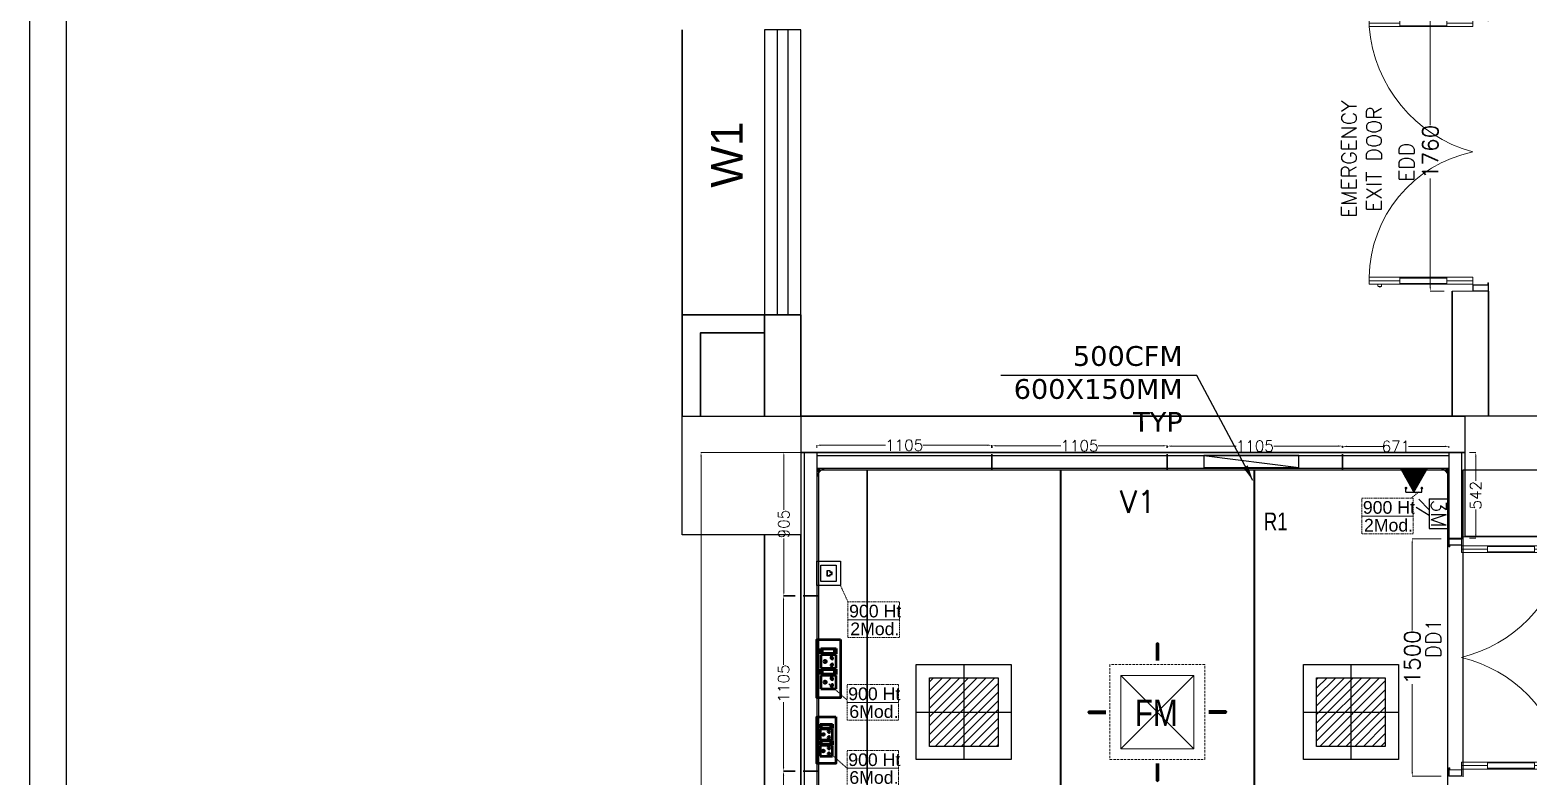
# Model space of a CAD drawing. Extents: x 3550807 to 4078732, y -628171 to -515859.
# Drawn here: x 3705080 to 3714547, y -603236 to -598521 of the extents above; entities that cross this region are included whole.
import ezdxf

# ---------------------------------------------------------------- set-up
doc = ezdxf.new("R2010")
doc.units = 0
doc.header["$LTSCALE"] = 6
doc.header["$MEASUREMENT"] = 0
for name, pattern in [('1', [0]), ('DASHED', [0.75, 0.5, -0.25]), ('DASHED2', [0.375, 0.25, -0.125])]:
    doc.linetypes.add(name, pattern=pattern)
doc.layers.get('0').update_dxf_attribs({"linetype": 'CONTINUOUS'})
doc.layers.get('Defpoints').update_dxf_attribs({"linetype": 'CONTINUOUS'})
for name, color, linetype, lineweight in [('1200 Door', 144, 'CONTINUOUS', 5), ('Ahlada 50mm Ceiling Panels', 191, 'CONTINUOUS', 0), ('Ahlada Coving', 3, 'CONTINUOUS', 0), ('C-Section', 3, 'CONTINUOUS', 9), ('Double Leaf Door', 4, 'CONTINUOUS', 18), ('ELE. 2N0S OF 6-16 UPS SOCKETS', 191, 'CONTINUOUS', 15), ('MEP_HVAC_RA_RAISERS', 3, 'CONTINUOUS', 0), ('Partition-80WP', 7, 'CONTINUOUS', 5), ('Supply Diffusers', 3, 'CONTINUOUS', 0), ('WALL', 10, 'CONTINUOUS', 35)]:
    doc.layers.add(name, color=color, linetype=linetype, lineweight=lineweight)
for name, color, linetype in [('80 mm Wall', 5, 'CONTINUOUS'), ('COL', 5, 'CONTINUOUS'), ('DIM', 7, 'CONTINUOUS'), ('ELE-3M UPS P.SB', 3, 'CONTINUOUS'), ('ELE-TEL POINT', 4, 'CONTINUOUS'), ('ELE.LAN POINT', 3, 'CONTINUOUS'), ('JOINERY', 7, 'CONTINUOUS'), ('MEP_HVAC_SUPPLY_DIFFUSER', 5, 'CONTINUOUS'), ('MEP_HVAC_TEXT', 7, 'CONTINUOUS'), ('TEXT', 5, 'CONTINUOUS'), ('walls', 1, 'CONTINUOUS'), ('Window', 161, 'CONTINUOUS')]:
    doc.layers.add(name, color=color, linetype=linetype)
doc.layers.add('CFT_LOOPING', color=7, linetype='1', lineweight=0, true_color=0xd6d600)
doc.layers.add('ELE-42W EMERGENCY DOWN LIGHT', color=7, linetype='CONTINUOUS', true_color=0x608ec6)
doc.styles.add('ARIAL', font='arial.ttf')
doc.styles.add('ARIEL', font='sanss___.ttf', dxfattribs={"width": 0.75})
doc.styles.add('ROMAN', font='arial.ttf', dxfattribs={"width": 0.8})
doc.styles.add('ROMANS', font='romans.shx')
doc.styles.get("Standard").update_dxf_attribs({"font": 'SIMPLEX'})
doc.styles.add('VERDANA', font='verdana.ttf')
doc.dimstyles.new('AEPL1', dxfattribs={"dimtxt": 100, "dimasz": 25, "dimexe": 1.25, "dimexo": 50, "dimtad": 0, "dimdec": 0, "dimtxsty": 'ROMANS', "dimcen": 2.5, "dimclrd": 250, "dimclre": 250, "dimadec": 0, "dimazin": 0, "dimtfac": 1, "dimtdec": 0, "dimtmove": 0, "dimatfit": 3, "dimfxl": 0, "dimlwd": 0, "dimlwe": 0, "dimarcsym": 0})
doc.dimstyles.new('TEXT', dxfattribs={"dimscale": 0, "dimtxt": 500, "dimasz": 100, "dimexe": 75, "dimexo": 100, "dimgap": 50, "dimtad": 0, "dimdec": 0, "dimzin": 0, "dimdsep": 46, "dimtxsty": 'ARIAL', "dimblk": 'OBLIQUE', "dimcen": 0.09, "dimdle": 100, "dimclrd": 256, "dimclre": 256, "dimclrt": 6, "dimadec": 0, "dimazin": 0, "dimtfac": 1, "dimtdec": 0, "dimtofl": 0, "dimtmove": 2, "dimatfit": 3, "dimfxl": 0, "dimfrac": 2, "dimtolj": 1, "dimtzin": 0, "dimarcsym": 0})

# ---------------------------------------------------------------- blocks, each defined once
blk = doc.blocks.new('1500x80')
at = {"layer": 'Double Leaf Door'}
for points in [[(99336.2, -25417.9), (99341.1, -25417.9), (99341.1, -25121.4), (99336.2, -25121.4)], [(99379.8, -25121.4), (99374.8, -25121.4), (99374.8, -25417.9), (99379.8, -25417.9)], [(100704.2, -25121.4), (100709.2, -25121.4), (100709.2, -25417.9), (100704.2, -25417.9)], [(100747.8, -25417.9), (100742.9, -25417.9), (100742.9, -25121.4), (100747.8, -25121.4)]]:
    blk.add_hatch(color=6, dxfattribs=at).paths.add_polyline_path(points)
at = {"layer": 'Double Leaf Door', "color": 8}
for p, q in [((99321.8, -24985.1), (99321.8, -25003.1)), ((99336.2, -24983.1), (99323.7, -24983.1)), ((99336.2, -25581.8), (99336.2, -24927.6)), ((99336.2, -24927.6), (99379.8, -24927.6)), ((99336.2, -24983.1), (99336.2, -25005)), ((99358, -25121.4), (99358, -24927.6)), ((99379.8, -24927.6), (99379.8, -25581.8)), ((100747.8, -24927.6), (100704.2, -24927.6)), ((100704.2, -24927.6), (100704.2, -25581.8)), ((100726, -25121.4), (100726, -24927.6)), ((100747.8, -25581.8), (100747.8, -24927.6)), ((100747.8, -24983.1), (100760.3, -24983.1)), ((100747.8, -24983.1), (100747.8, -25005)), ((100762.2, -24985.1), (100762.2, -25003.1)), ((99323.7, -25005), (99336.2, -25005)), ((100760.3, -25005), (100747.8, -25005)), ((99358, -25581.8), (99358, -25417.9)), ((100726, -25581.8), (100726, -25417.9)), ((99292, -25581.8), (99292, -25661.8)), ((99332.2, -25581.8), (99292, -25581.8)), ((99294, -25583.8), (99294, -25659.8)), ((99330.2, -25583.8), (99294, -25583.8)), ((99330.2, -25658.9), (99330.2, -25583.8)), ((99332.2, -25656.9), (99332.2, -25581.8)), ((99379.8, -25581.8), (99336.2, -25581.8)), ((100704.2, -25581.8), (100747.8, -25581.8)), ((100751.8, -25656.9), (100751.8, -25581.8)), ((100751.8, -25581.8), (100792, -25581.8)), ((100753.8, -25658.9), (100753.8, -25583.8)), ((100753.8, -25583.8), (100790, -25583.8)), ((100790, -25583.8), (100790, -25659.8)), ((100792, -25581.8), (100792, -25661.8)), ((99292, -25661.8), (99332.2, -25661.8)), ((99294, -25659.8), (99332.2, -25659.8)), ((99342.1, -25658.9), (99330.2, -25658.9)), ((99344.1, -25656.9), (99332.2, -25656.9)), ((99332.2, -25659.8), (99342.1, -25659.8)), ((99332.2, -25661.8), (99344.1, -25661.8)), ((99342.1, -25659.8), (99342.1, -25658.9)), ((99344.1, -25661.8), (99344.1, -25656.9)), ((100739.9, -25661.8), (100739.9, -25656.9)), ((100739.9, -25656.9), (100751.8, -25656.9)), ((100751.8, -25661.8), (100739.9, -25661.8)), ((100741.9, -25659.8), (100741.9, -25658.9)), ((100741.9, -25658.9), (100753.8, -25658.9)), ((100751.8, -25659.8), (100741.9, -25659.8)), ((100790, -25659.8), (100751.8, -25659.8)), ((100792, -25661.8), (100751.8, -25661.8))]:
    blk.add_line(p, q, dxfattribs=at)
at = {"layer": 'Double Leaf Door', "color": 6}
for p, q in [((99379.8, -25121.4), (99336.2, -25121.4)), ((99336.2, -25121.4), (99336.2, -25417.9)), ((99341.1, -25417.9), (99341.1, -25121.4)), ((99374.8, -25417.9), (99374.8, -25121.4)), ((99379.8, -25417.9), (99379.8, -25121.4)), ((100704.2, -25417.9), (100704.2, -25121.4)), ((100704.2, -25121.4), (100747.8, -25121.4)), ((100709.2, -25417.9), (100709.2, -25121.4)), ((100742.9, -25417.9), (100742.9, -25121.4)), ((100747.8, -25121.4), (100747.8, -25417.9)), ((99336.2, -25417.9), (99379.8, -25417.9)), ((100747.8, -25417.9), (100704.2, -25417.9))]:
    blk.add_line(p, q, dxfattribs=at)
at = {"layer": 'Double Leaf Door', "color": 6, "ltscale": 100}
for p, q in [((99374.8, -25121.4), (99374.8, -25417.9)), ((100709.2, -25121.4), (100709.2, -25417.9))]:
    blk.add_line(p, q, dxfattribs=at)
at = {"layer": 'Double Leaf Door', "color": 6}
for points in [[(99336.2, -25121.4), (99336.2, -25417.9), (99341.1, -25417.9), (99341.1, -25121.4), (99336.2, -25121.4)], [(99379.8, -25121.4), (99379.8, -25417.9), (99374.8, -25417.9), (99374.8, -25121.4), (99379.8, -25121.4)], [(100704.2, -25121.4), (100704.2, -25417.9), (100709.2, -25417.9), (100709.2, -25121.4), (100704.2, -25121.4)], [(100747.8, -25121.4), (100747.8, -25417.9), (100742.9, -25417.9), (100742.9, -25121.4), (100747.8, -25121.4)]]:
    blk.add_lwpolyline(points, dxfattribs=at)
at = {"layer": 'Double Leaf Door', "ltscale": 5000}
for points in [[(99336.2, -25121.4), (99336.2, -25417.9), (99341.1, -25417.9), (99341.1, -25121.4), (99336.2, -25121.4)], [(100747.8, -25121.4), (100747.8, -25417.9), (100742.9, -25417.9), (100742.9, -25121.4), (100747.8, -25121.4)]]:
    blk.add_lwpolyline(points, dxfattribs=at)
at = {"layer": 'Double Leaf Door', "color": 8}
for centre, radius, start, end in [((99321.8, -24994.1), 3.72, 90, 270), ((99323.7, -24985.1), 1.98, 90, 180), ((99175.8, -25796.3), 892.3, 13.90597, 76.78637), ((100908.2, -25796.3), 892.3, 103.21363, 166.09403), ((100760.3, -24985.1), 1.98, 0, 90), ((100762.2, -24994.1), 3.72, 270, 90), ((99323.7, -25003.1), 1.98, 180, 270), ((100760.3, -25003.1), 1.98, 270, 0)]:
    blk.add_arc(centre, radius, start, end, dxfattribs=at)
blk = doc.blocks.new('1800x100')
at = {"layer": 'Double Leaf Door'}
for points in [[(101627.9, -31394.5), (101632.8, -31394.5), (101632.8, -31098), (101627.9, -31098)], [(101671.5, -31098), (101666.6, -31098), (101666.6, -31394.5), (101671.5, -31394.5)], [(103255.9, -31098), (103260.9, -31098), (103260.9, -31394.5), (103255.9, -31394.5)], [(103299.6, -31394.5), (103294.6, -31394.5), (103294.6, -31098), (103299.6, -31098)]]:
    blk.add_hatch(color=6, dxfattribs=at).paths.add_polyline_path(points)
at = {"layer": 'Double Leaf Door', "color": 8}
for p, q in [((101627.9, -31558.5), (101627.9, -30904.2)), ((101627.9, -30904.2), (101671.5, -30904.2)), ((101649.7, -31098), (101649.7, -30904.2)), ((101671.5, -30904.2), (101671.5, -31558.5)), ((103299.6, -30904.2), (103255.9, -30904.2)), ((103255.9, -30904.2), (103255.9, -31558.5)), ((103277.8, -31098), (103277.8, -30904.2)), ((103299.6, -31558.5), (103299.6, -30904.2)), ((101613.5, -30961.8), (101613.5, -30979.7)), ((101627.9, -30959.8), (101615.5, -30959.8)), ((101615.5, -30981.7), (101627.9, -30981.7)), ((101627.9, -30959.8), (101627.9, -30981.7)), ((103299.6, -30959.8), (103312, -30959.8)), ((103299.6, -30959.8), (103299.6, -30981.7)), ((103312, -30981.7), (103299.6, -30981.7)), ((103314, -30961.8), (103314, -30979.7)), ((101649.7, -31558.5), (101649.7, -31394.5)), ((103277.8, -31558.5), (103277.8, -31394.5)), ((101583.7, -31558.5), (101583.7, -31658.5)), ((101623.9, -31558.5), (101583.7, -31558.5)), ((101585.7, -31560.5), (101585.7, -31656.5)), ((101621.9, -31560.5), (101585.7, -31560.5)), ((101621.9, -31655.5), (101621.9, -31560.5)), ((101623.9, -31653.5), (101623.9, -31558.5)), ((101671.5, -31558.5), (101627.9, -31558.5)), ((103255.9, -31558.5), (103299.6, -31558.5)), ((103303.6, -31653.5), (103303.6, -31558.5)), ((103303.6, -31558.5), (103343.7, -31558.5)), ((103305.5, -31655.5), (103305.5, -31560.5)), ((103305.5, -31560.5), (103341.8, -31560.5)), ((103341.8, -31560.5), (103341.8, -31656.5)), ((103343.7, -31558.5), (103343.7, -31658.5)), ((101583.7, -31658.5), (101623.9, -31658.5)), ((101585.7, -31656.5), (101623.9, -31656.5)), ((101633.8, -31655.5), (101621.9, -31655.5)), ((101635.8, -31653.5), (101623.9, -31653.5)), ((101623.9, -31656.5), (101633.8, -31656.5)), ((101623.9, -31658.5), (101635.8, -31658.5)), ((101633.8, -31656.5), (101633.8, -31655.5)), ((101635.8, -31658.5), (101635.8, -31653.5)), ((103291.6, -31658.5), (103291.6, -31653.5)), ((103291.6, -31653.5), (103303.6, -31653.5)), ((103303.6, -31658.5), (103291.6, -31658.5)), ((103293.6, -31656.5), (103293.6, -31655.5)), ((103293.6, -31655.5), (103305.5, -31655.5)), ((103303.6, -31656.5), (103293.6, -31656.5)), ((103341.8, -31656.5), (103303.6, -31656.5)), ((103343.7, -31658.5), (103303.6, -31658.5))]:
    blk.add_line(p, q, dxfattribs=at)
at = {"layer": 'Double Leaf Door', "color": 6}
for p, q in [((101671.5, -31098), (101627.9, -31098)), ((101627.9, -31098), (101627.9, -31394.5)), ((101632.8, -31394.5), (101632.8, -31098)), ((101666.6, -31394.5), (101666.6, -31098)), ((101671.5, -31394.5), (101671.5, -31098)), ((103255.9, -31394.5), (103255.9, -31098)), ((103255.9, -31098), (103299.6, -31098)), ((103260.9, -31394.5), (103260.9, -31098)), ((103294.6, -31394.5), (103294.6, -31098)), ((103299.6, -31098), (103299.6, -31394.5)), ((101627.9, -31394.5), (101671.5, -31394.5)), ((103299.6, -31394.5), (103255.9, -31394.5))]:
    blk.add_line(p, q, dxfattribs=at)
at = {"layer": 'Double Leaf Door', "color": 6, "ltscale": 100}
for p, q in [((101666.6, -31098), (101666.6, -31394.5)), ((103260.9, -31098), (103260.9, -31394.5))]:
    blk.add_line(p, q, dxfattribs=at)
at = {"layer": 'Double Leaf Door', "color": 6}
for points in [[(101627.9, -31098), (101627.9, -31394.5), (101632.8, -31394.5), (101632.8, -31098), (101627.9, -31098)], [(101671.5, -31098), (101671.5, -31394.5), (101666.6, -31394.5), (101666.6, -31098), (101671.5, -31098)], [(103255.9, -31098), (103255.9, -31394.5), (103260.9, -31394.5), (103260.9, -31098), (103255.9, -31098)], [(103299.6, -31098), (103299.6, -31394.5), (103294.6, -31394.5), (103294.6, -31098), (103299.6, -31098)]]:
    blk.add_lwpolyline(points, dxfattribs=at)
at = {"layer": 'Double Leaf Door', "ltscale": 5000}
for points in [[(101627.9, -31098), (101627.9, -31394.5), (101632.8, -31394.5), (101632.8, -31098), (101627.9, -31098)], [(103299.6, -31098), (103299.6, -31394.5), (103294.6, -31394.5), (103294.6, -31098), (103299.6, -31098)]]:
    blk.add_lwpolyline(points, dxfattribs=at)
at = {"layer": 'Double Leaf Door', "color": 8}
for centre, radius, start, end in [((101601.6, -31795.7), 894.2, 15.3848, 85.51147), ((103268.8, -31726.5), 822.4, 90.89566, 168.20807), ((101613.5, -30970.7), 3.72, 90, 270), ((101615.5, -30961.8), 1.98, 90, 180), ((101615.5, -30979.7), 1.98, 180, 270), ((103312, -30961.8), 1.98, 0, 90), ((103312, -30979.7), 1.98, 270, 0), ((103314, -30970.7), 3.72, 270, 90)]:
    blk.add_arc(centre, radius, start, end, dxfattribs=at)
blk = doc.blocks.new('A010004 Mezz.F. Layout Plan$0$b & c')
at = {"layer": 'Ahlada Coving', "color": 3}
for p, q in [((-4.1, 40.9), (-5.7, 42.5)), ((-2.7, 7.8), (-3.7, 7.8)), ((-3.7, 7.8), (-2.7, 6)), ((4.9, 15.3), (-2.7, 7.8)), ((-2.7, 6), (5.7, 14.4)), ((8.7, 11.4), (0.3, 3)), ((0.3, 3), (2.1, 2)), ((2.1, 3), (9.7, 10.6)), ((2.1, 2), (2.1, 3)), ((36.9, 0), (35.3, 1.6))]:
    blk.add_line(p, q, dxfattribs=at)
blk.add_lwpolyline([(-5.7, 30.7), (-5.7, 5.7), (0, 0), (25, 0), (22.8, 1.5), (13.2, 1.5), (3.6, 4.5), (3.6, 1.5), (0.6, 1.5), (-4.2, 6.3), (-4.2, 9.3), (-1.2, 9.3), (-4.2, 18.9), (-4.2, 28.4), (-5.7, 30.7)], dxfattribs=at)
for radius, start, end in [(44, 181.95475, 220.59761), (42.5, 184.1661, 265.90598), (44, 222.22858, 227.77458), (44, 229.40556, 268.11195)]:
    blk.add_arc((38.3, 44), radius, start, end, dxfattribs=at)
blk = doc.blocks.new('C-Section 30x51x30')
at = {"layer": 'C-Section', "ltscale": 0.1}
for p, q in [((-2169653.9, 1002325.3), (-2169652.9, 1002325.3)), ((-2169653.9, 1002294.3), (-2169653.9, 1002325.3)), ((-2169652.9, 1002325.3), (-2169652.9, 1002295.3)), ((-2168749.9, 1002295.3), (-2168749.9, 1002325.3)), ((-2168749.9, 1002325.3), (-2168748.9, 1002325.3)), ((-2168748.9, 1002325.3), (-2168748.9, 1002294.3)), ((-2168748.9, 1002294.3), (-2169653.9, 1002294.3)), ((-2169652.9, 1002295.3), (-2168749.9, 1002295.3))]:
    blk.add_line(p, q, dxfattribs=at)
blk = doc.blocks.new('54W EME')
at = {"layer": 'ELE-42W EMERGENCY DOWN LIGHT'}
h = blk.add_hatch(dxfattribs=at)
h.set_pattern_fill('ANSI31', color=8, scale=312.5, style=0)
h.paths.add_polyline_path([(-216.4, -216.4), (-216.4, 216.4), (216.4, 216.4), (216.4, -216.4)])
for p, q in [((0, 300), (0, -300)), ((-300, 0), (300, 0))]:
    blk.add_line(p, q, dxfattribs=at)
for points in [[(-300, -300), (-300, 300), (300, 300), (300, -300)], [(-216.4, -216.4), (-216.4, 216.4), (216.4, 216.4), (216.4, -216.4)]]:
    blk.add_lwpolyline(points, close=True, dxfattribs=at)
blk = doc.blocks.new('3M UPS SB')
at = {"layer": 'ELE-3M UPS P.SB', "color": 3}
for p, q in [((-134, 160), (-69, 265)), ((-88, 160), (-3, 245)), ((-240, 160), (-240, 0)), ((0, 160), (-240, 160)), ((0, 160), (0, 0))]:
    blk.add_line(p, q, dxfattribs=at)
blk.add_text('3M', height=120, rotation=180, dxfattribs=at).set_placement((-6, 143))
blk = doc.blocks.new('5Y3AQY')
at = {"layer": 'ELE. 2N0S OF 6-16 UPS SOCKETS', "color": 72, "lineweight": 50}
for p, q in [((-311.5, -26.5), (-277.7, -26.5)), ((-311.5, -123.5), (-311.5, -26.5)), ((-311.5, -123.5), (-311.5, -26.5)), ((-308.7, -37), (-280.5, -37)), ((-308.7, -113), (-308.7, -37)), ((-308.7, -40.4), (-280.5, -40.4)), ((-280.5, -37), (-280.5, -113)), ((-277.7, -26.5), (-277.7, -123.5)), ((-272.1, -26.5), (-272.1, -123.5)), ((-187.1, -26.5), (-272.1, -26.5)), ((-187.1, -123.5), (-187.1, -26.5)), ((-181.4, -26.5), (-147.6, -26.5)), ((-181.4, -123.5), (-181.4, -26.5)), ((-181.4, -123.5), (-181.4, -26.5)), ((-178.6, -37), (-150.4, -37)), ((-178.6, -113), (-178.6, -37)), ((-178.6, -40.4), (-150.4, -40.4)), ((-150.4, -37), (-150.4, -113)), ((-147.6, -26.5), (-147.6, -123.5)), ((-57, -26.5), (-142, -26.5)), ((-142, -26.5), (-142, -123.5)), ((-57, -123.5), (-57, -26.5)), ((-311.5, -123.5), (-277.7, -123.5)), ((-277.7, -123.5), (-311.5, -123.5)), ((-280.5, -113), (-308.7, -113)), ((-272.1, -123.5), (-187.1, -123.5)), ((-181.4, -123.5), (-147.6, -123.5)), ((-147.6, -123.5), (-181.4, -123.5)), ((-150.4, -113), (-178.6, -113)), ((-142, -123.5), (-57, -123.5))]:
    blk.add_line(p, q, dxfattribs=at)
blk.add_lwpolyline([(-368.5, 0), (0, 0), (0, -150), (-368.5, -150)], close=True, dxfattribs=at)
for centre, radius, start, end in [((-253.8, -56.1), 5.7, 87.48997, 354.73109), ((-249.3, -52.1), 4.6, 284.90486, 157.31619), ((-229.6, -99), 6.62, 127.15837, 52.84163), ((-229.6, -92.3), 4.22, 341.40312, 198.59688), ((-209.8, -52.1), 4.6, 22.68381, 255.09514), ((-205.3, -56.1), 5.7, 185.26891, 92.51003), ((-123.7, -56.1), 5.7, 87.48997, 354.73109), ((-119.2, -52.1), 4.6, 284.90486, 157.31619), ((-99.5, -99), 6.62, 127.15837, 52.84163), ((-99.5, -92.3), 4.22, 341.40312, 198.59688), ((-79.7, -52.1), 4.6, 22.68381, 255.09514), ((-75.2, -56.1), 5.7, 185.26891, 92.51003)]:
    blk.add_arc(centre, radius, start, end, dxfattribs=at)
blk = doc.blocks.new('Voice')
at = {"layer": 'ELE.LAN POINT', "color": 6}
for points in [[(0, -31.8), (127.9, -31.8), (127.9, 92), (0, 92)], [(21.9, -10), (106, -10), (106, 70.1), (21.9, 70.1)], [(77.3, 21.4), (69.7, 21.4), (69.7, 11.7), (58.1, 11.7), (58.1, 21.4), (50.6, 21.4), (50.6, 38.7), (77.3, 38.7)], [(75.9, 22.8), (68.4, 22.8), (68.4, 13), (59.5, 13), (59.5, 22.8), (52, 22.8), (52, 37.4), (75.9, 37.4)]]:
    blk.add_lwpolyline(points, close=True, dxfattribs=at)
blk = doc.blocks.new('FM3')
at = {"layer": 'Supply Diffusers'}
for p, q in [((234.6, -234.9), (-235.4, 235.1)), ((-235.4, -234.9), (234.6, 235.1))]:
    blk.add_line(p, q, dxfattribs=at)
at = {"layer": 'Supply Diffusers', "color": 7}
for points in [[(0.6, 451.1, 0, 150, 0), (0.6, 390.6, 25, 25, 0), (0.6, 330.1, 25, 25, 0)], [(-451.4, -0.9, 0, 150, 0), (-390.9, -0.9, 25, 25, 0), (-330.4, -0.9, 25, 25, 0)], [(450.6, 1.1, 0, 150, 0), (390.1, 1.1, 25, 25, 0), (329.6, 1.1, 25, 25, 0)], [(0.6, -450.9, 0, 150, 0), (0.6, -390.4, 25, 25, 0), (0.6, -329.9, 25, 25, 0)]]:
    blk.add_lwpolyline(points, format="xyseb", dxfattribs=at)
at = {"layer": 'Supply Diffusers', "linetype": 'DASHED', "ltscale": 5}
blk.add_lwpolyline([(-305.4, -304.9), (304.6, -304.9), (304.6, 305.1), (-305.4, 305.1)], close=True, dxfattribs=at)
at = {"layer": 'Supply Diffusers'}
blk.add_lwpolyline([(-235.4, -234.9), (234.6, -234.9), (234.6, 235.1), (-235.4, 235.1)], close=True, dxfattribs=at)
at = {"layer": 'Supply Diffusers', "style": 'ROMAN', "width": 0.8}
blk.add_text('FM', height=170, dxfattribs=at).set_placement((-144.4, -89.7))
blk = doc.blocks.new('SA DIFFUSER 600X600MM')
at = {"layer": 'Supply Diffusers', "color": 1, "xscale": 0.9836065573758823, "yscale": 0.9836065573758823, "zscale": 0.9836065573758823}
blk.add_blockref('FM3', (1302829.9, -127949.5, 14384.8), dxfattribs=at)
blk = doc.blocks.new('_Oblique')
at = {"color": 0, "linetype": 'ByBlock', "lineweight": -2}
blk.add_line((-0.5, -0.5), (0.5, 0.5), dxfattribs=at)
blk = doc.blocks.new('RAISER 400X400MM')
at = {"layer": 'MEP_HVAC_RA_RAISERS', "lineweight": 25}
blk.add_line((2003785.4, 80176.6), (2004185.4, 80126.6), dxfattribs=at)
blk.add_lwpolyline([(2004185.4, 80176.6), (2003785.4, 80176.6), (2003785.4, 80126.6), (2004185.4, 80126.6)], close=True, dxfattribs=at)
blk.add_lwpolyline([(2003985.4, 80105.8, 0, 44.3, 0), (2003985.4, 80054.1, 0, 0, 0), (2003985.4, 79969.7, 0, 0, 0), (2004052.1, 79969.7, 0, 0, 0), (2003868.7, 79926.8, 0, 0, 0), (2003970.3, 79926.8, 0, 0, 0), (2003970.3, 79863.1, 0, 0, 0)], format="xyseb", dxfattribs=at)
at = {"layer": 'MEP_HVAC_RA_RAISERS', "lineweight": 25, "insert": (2004037.9, 79936.9), "char_height": 75, "width": 116.101, "attachment_point": 1, "style": 'ARIEL'}
blk.add_mtext('R1', dxfattribs=at)
blk = doc.blocks.new('tel')
at = {"layer": 'ELE-TEL POINT', "ltscale": 30}
h = blk.add_hatch(dxfattribs=at)
h.set_pattern_fill('ANSI31', color=4, scale=19.025387, style=0)
h.set_pattern_definition([(45, (-98.626, 0.184), (-42.7132, 42.7132), [])])
h.paths.add_polyline_path([(-99, 0), (840, 1654), (1778, -3)])
at = {"layer": 'ELE-TEL POINT', "color": 4, "ltscale": 30}
for p, q in [((-99, 0), (840, 1654)), ((840, 1654), (1778, -3)), ((1778, -3), (-99, 0))]:
    blk.add_line(p, q, dxfattribs=at)
at = {"layer": 'ELE-TEL POINT', "color": 4, "ltscale": 12}
for p, q in [((276, 1648), (275, 1398)), ((1404, 1646), (1403, 1396))]:
    blk.add_line(p, q, dxfattribs=at)
at = {"layer": 'ELE-TEL POINT', "color": 4, "linetype": 'Continuous', "ltscale": 12}
blk.add_line((276, 1648), (1404, 1646), dxfattribs=at)
at = {"layer": 'ELE-TEL POINT', "color": 4, "ltscale": 30, "const_width": 95.1}
for points in [[(227, 1363, 1), (323, 1363, 1)], [(1355, 1361, 1), (1451, 1361, 1)]]:
    blk.add_lwpolyline(points, format="xyb", close=True, dxfattribs=at)
blk = doc.blocks.new('*D196')
at = {"layer": 'Defpoints', "color": 0, "linetype": 'ByBlock', "transparency": 16777216}
for p in [(3714067.4, -598411.8), (3713929.1, -600171.8), (3714067.4, -600171.8)]:
    blk.add_point(p, dxfattribs=at)
at = {"layer": 'DIM', "color": 250, "linetype": 'ByBlock', "lineweight": 0, "transparency": 16777216}
for p, q in [((3714017.4, -598411.8), (3713927.9, -598411.8)), ((3713929.1, -598436.8), (3713929.1, -599122.7)), ((3713929.1, -600146.8), (3713929.1, -599460.9)), ((3714017.4, -600171.8), (3713927.9, -600171.8))]:
    blk.add_line(p, q, dxfattribs=at)
at = {"layer": 'DIM', "color": 250, "linetype": 'ByBlock', "transparency": 16777216}
for points in [[(3713933.3, -598436.8), (3713925, -598436.8), (3713929.1, -598411.8)], [(3713925, -600146.8), (3713933.3, -600146.8), (3713929.1, -600171.8)]]:
    blk.add_solid(points, dxfattribs=at)
at = {"layer": 'DIM', "color": 0, "linetype": 'ByBlock', "transparency": 16777216, "insert": (3713929.1, -599291.8), "char_height": 100, "attachment_point": 5, "rotation": 90, "style": 'ROMANS'}
blk.add_mtext('1760', dxfattribs=at)
blk = doc.blocks.new('*D197')
at = {"layer": 'Defpoints', "color": 0, "linetype": 'ByBlock', "transparency": 16777216}
for p in [(3713815.2, -601736.3), (3714047.4, -601736.3), (3714047.4, -603236.3)]:
    blk.add_point(p, dxfattribs=at)
at = {"layer": 'DIM', "color": 250, "linetype": 'ByBlock', "lineweight": 0, "transparency": 16777216}
for p, q in [((3713997.4, -601736.3), (3713814, -601736.3)), ((3713815.2, -601761.3), (3713815.2, -602317.2)), ((3713815.2, -603211.3), (3713815.2, -602655.4)), ((3713997.4, -603236.3), (3713814, -603236.3))]:
    blk.add_line(p, q, dxfattribs=at)
at = {"layer": 'DIM', "color": 250, "linetype": 'ByBlock', "transparency": 16777216}
for points in [[(3713819.4, -601761.3), (3713811.1, -601761.3), (3713815.2, -601736.3)], [(3713811.1, -603211.3), (3713819.4, -603211.3), (3713815.2, -603236.3)]]:
    blk.add_solid(points, dxfattribs=at)
at = {"layer": 'DIM', "color": 0, "linetype": 'ByBlock', "transparency": 16777216, "insert": (3713815.2, -602486.3), "char_height": 100, "attachment_point": 5, "rotation": 90, "style": 'ROMANS'}
blk.add_mtext('1500', dxfattribs=at)
blk = doc.blocks.new('*D219')
at = {"layer": 'Defpoints', "color": 0, "linetype": 'ByBlock', "transparency": 16777216}
for p in [(3710052.4, -601211.3), (3711157.4, -601145.6), (3711157.4, -601211.3)]:
    blk.add_point(p, dxfattribs=at)
at = {"layer": 'DIM', "color": 250, "linetype": 'ByBlock', "lineweight": 0, "transparency": 16777216}
for p, q in [((3710052.4, -601161.3), (3710052.4, -601144.4)), ((3710077.4, -601145.6), (3710486.3, -601145.6)), ((3711132.4, -601145.6), (3710723.5, -601145.6)), ((3711157.4, -601161.3), (3711157.4, -601144.4))]:
    blk.add_line(p, q, dxfattribs=at)
at = {"layer": 'DIM', "color": 250, "linetype": 'ByBlock', "transparency": 16777216}
for points in [[(3710077.4, -601141.5), (3710077.4, -601149.8), (3710052.4, -601145.6)], [(3711132.4, -601149.8), (3711132.4, -601141.5), (3711157.4, -601145.6)]]:
    blk.add_solid(points, dxfattribs=at)
at = {"layer": 'DIM', "color": 0, "linetype": 'ByBlock', "transparency": 16777216, "insert": (3710604.9, -601145.6), "char_height": 70, "attachment_point": 5, "style": 'ROMANS'}
blk.add_mtext('1105', dxfattribs=at)
blk = doc.blocks.new('*D220')
at = {"layer": 'Defpoints', "color": 0, "linetype": 'ByBlock', "transparency": 16777216}
for p in [(3711160.4, -601211.3), (3712265.4, -601149.1), (3712265.4, -601211.3)]:
    blk.add_point(p, dxfattribs=at)
at = {"layer": 'DIM', "color": 250, "linetype": 'ByBlock', "lineweight": 0, "transparency": 16777216}
for p, q in [((3711160.4, -601161.3), (3711160.4, -601147.8)), ((3711185.4, -601149.1), (3711594.3, -601149.1)), ((3712240.4, -601149.1), (3711831.5, -601149.1)), ((3712265.4, -601161.3), (3712265.4, -601147.8))]:
    blk.add_line(p, q, dxfattribs=at)
at = {"layer": 'DIM', "color": 250, "linetype": 'ByBlock', "transparency": 16777216}
for points in [[(3711185.4, -601144.9), (3711185.4, -601153.2), (3711160.4, -601149.1)], [(3712240.4, -601153.2), (3712240.4, -601144.9), (3712265.4, -601149.1)]]:
    blk.add_solid(points, dxfattribs=at)
at = {"layer": 'DIM', "color": 0, "linetype": 'ByBlock', "transparency": 16777216, "insert": (3711712.9, -601149.1), "char_height": 70, "attachment_point": 5, "style": 'ROMANS'}
blk.add_mtext('1105', dxfattribs=at)
blk = doc.blocks.new('*D221')
at = {"layer": 'Defpoints', "color": 0, "linetype": 'ByBlock', "transparency": 16777216}
for p in [(3712268.4, -601151), (3712268.4, -601210.6), (3713373.4, -601210.6)]:
    blk.add_point(p, dxfattribs=at)
at = {"layer": 'DIM', "color": 250, "linetype": 'ByBlock', "lineweight": 0, "transparency": 16777216}
for p, q in [((3712268.4, -601160.6), (3712268.4, -601149.7)), ((3712293.4, -601151), (3712702.3, -601151)), ((3713348.4, -601151), (3712939.5, -601151)), ((3713373.4, -601160.6), (3713373.4, -601149.7))]:
    blk.add_line(p, q, dxfattribs=at)
at = {"layer": 'DIM', "color": 250, "linetype": 'ByBlock', "transparency": 16777216}
for points in [[(3712293.4, -601146.8), (3712293.4, -601155.1), (3712268.4, -601151)], [(3713348.4, -601155.1), (3713348.4, -601146.8), (3713373.4, -601151)]]:
    blk.add_solid(points, dxfattribs=at)
at = {"layer": 'DIM', "color": 0, "linetype": 'ByBlock', "transparency": 16777216, "insert": (3712820.9, -601151), "char_height": 70, "attachment_point": 5, "style": 'ROMANS'}
blk.add_mtext('1105', dxfattribs=at)
blk = doc.blocks.new('*D222')
at = {"layer": 'Defpoints', "color": 0, "linetype": 'ByBlock', "transparency": 16777216}
for p in [(3713376.4, -601211.9), (3714047.4, -601153), (3714047.4, -601211.9)]:
    blk.add_point(p, dxfattribs=at)
at = {"layer": 'DIM', "color": 250, "linetype": 'ByBlock', "lineweight": 0, "transparency": 16777216}
for p, q in [((3713376.4, -601161.9), (3713376.4, -601151.8)), ((3713401.4, -601153), (3713633.2, -601153)), ((3714022.4, -601153), (3713790.6, -601153)), ((3714047.4, -601161.9), (3714047.4, -601151.8))]:
    blk.add_line(p, q, dxfattribs=at)
at = {"layer": 'DIM', "color": 250, "linetype": 'ByBlock', "transparency": 16777216}
for points in [[(3713401.4, -601148.8), (3713401.4, -601157.2), (3713376.4, -601153)], [(3714022.4, -601157.2), (3714022.4, -601148.8), (3714047.4, -601153)]]:
    blk.add_solid(points, dxfattribs=at)
at = {"layer": 'DIM', "color": 0, "linetype": 'ByBlock', "transparency": 16777216, "insert": (3713711.9, -601153), "char_height": 70, "attachment_point": 5, "style": 'ROMANS'}
blk.add_mtext('671', dxfattribs=at)
blk = doc.blocks.new('*D234')
at = {"layer": 'Defpoints', "color": 0, "linetype": 'ByBlock', "transparency": 16777216}
for p in [(3709844.2, -601191.3), (3709972.4, -601191.3), (3709966.1, -602096.2)]:
    blk.add_point(p, dxfattribs=at)
at = {"layer": 'DIM', "color": 250, "linetype": 'ByBlock', "lineweight": 0, "transparency": 16777216}
for p, q in [((3709922.4, -601191.3), (3709842.9, -601191.3)), ((3709844.2, -601216.3), (3709844.2, -601553.2)), ((3709844.2, -602071.2), (3709844.2, -601734.3)), ((3709916.1, -602096.2), (3709842.9, -602096.2))]:
    blk.add_line(p, q, dxfattribs=at)
at = {"layer": 'DIM', "color": 250, "linetype": 'ByBlock', "transparency": 16777216}
for points in [[(3709848.4, -601216.3), (3709840, -601216.3), (3709844.2, -601191.3)], [(3709840, -602071.2), (3709848.4, -602071.2), (3709844.2, -602096.2)]]:
    blk.add_solid(points, dxfattribs=at)
at = {"layer": 'DIM', "color": 0, "linetype": 'ByBlock', "transparency": 16777216, "insert": (3709844.2, -601643.7), "char_height": 70, "attachment_point": 5, "rotation": 90, "style": 'ROMANS'}
blk.add_mtext('905', dxfattribs=at)
blk = doc.blocks.new('*D237')
at = {"layer": 'Defpoints', "color": 0, "linetype": 'ByBlock', "transparency": 16777216}
for p in [(3709842.4, -603207.2), (3709966.1, -603207.2), (3709966.1, -604312.2)]:
    blk.add_point(p, dxfattribs=at)
at = {"layer": 'DIM', "color": 250, "linetype": 'ByBlock', "lineweight": 0, "transparency": 16777216}
for p, q in [((3709916.1, -603207.2), (3709841.1, -603207.2)), ((3709842.4, -603232.2), (3709842.4, -603641.1)), ((3709842.4, -604287.2), (3709842.4, -603878.2)), ((3709916.1, -604312.2), (3709841.1, -604312.2))]:
    blk.add_line(p, q, dxfattribs=at)
at = {"layer": 'DIM', "color": 250, "linetype": 'ByBlock', "transparency": 16777216}
for points in [[(3709846.6, -603232.2), (3709838.2, -603232.2), (3709842.4, -603207.2)], [(3709838.2, -604287.2), (3709846.6, -604287.2), (3709842.4, -604312.2)]]:
    blk.add_solid(points, dxfattribs=at)
at = {"layer": 'DIM', "color": 0, "linetype": 'ByBlock', "transparency": 16777216, "insert": (3709842.4, -603759.7), "char_height": 70, "attachment_point": 5, "rotation": 90, "style": 'ROMANS'}
blk.add_mtext('1105', dxfattribs=at)
blk = doc.blocks.new('*D238')
at = {"layer": 'Defpoints', "color": 0, "linetype": 'ByBlock', "transparency": 16777216}
for p in [(3709966.1, -602099.2), (3709842.6, -603204.2), (3709966.1, -603204.2)]:
    blk.add_point(p, dxfattribs=at)
at = {"layer": 'DIM', "color": 250, "linetype": 'ByBlock', "lineweight": 0, "transparency": 16777216}
for p, q in [((3709916.1, -602099.2), (3709841.3, -602099.2)), ((3709842.6, -602124.2), (3709842.6, -602533.1)), ((3709842.6, -603179.2), (3709842.6, -602770.2)), ((3709916.1, -603204.2), (3709841.3, -603204.2))]:
    blk.add_line(p, q, dxfattribs=at)
at = {"layer": 'DIM', "color": 250, "linetype": 'ByBlock', "transparency": 16777216}
for points in [[(3709846.7, -602124.2), (3709838.4, -602124.2), (3709842.6, -602099.2)], [(3709838.4, -603179.2), (3709846.7, -603179.2), (3709842.6, -603204.2)]]:
    blk.add_solid(points, dxfattribs=at)
at = {"layer": 'DIM', "color": 0, "linetype": 'ByBlock', "transparency": 16777216, "insert": (3709842.6, -602651.7), "char_height": 70, "attachment_point": 5, "rotation": 90, "style": 'ROMANS'}
blk.add_mtext('1105', dxfattribs=at)
blk = doc.blocks.new('*D243')
at = {"layer": 'Defpoints', "color": 0, "linetype": 'ByBlock', "transparency": 16777216}
for p in [(3714127.4, -601191.3), (3714127.4, -601733.3), (3714216.6, -601733.3)]:
    blk.add_point(p, dxfattribs=at)
at = {"layer": 'DIM', "color": 250, "linetype": 'ByBlock', "lineweight": 0, "transparency": 16777216}
for p, q in [((3714177.4, -601191.3), (3714217.9, -601191.3)), ((3714216.6, -601216.3), (3714216.6, -601371.7)), ((3714216.6, -601708.3), (3714216.6, -601552.9)), ((3714177.4, -601733.3), (3714217.9, -601733.3))]:
    blk.add_line(p, q, dxfattribs=at)
at = {"layer": 'DIM', "color": 250, "linetype": 'ByBlock', "transparency": 16777216}
for points in [[(3714220.8, -601216.3), (3714212.4, -601216.3), (3714216.6, -601191.3)], [(3714212.4, -601708.3), (3714220.8, -601708.3), (3714216.6, -601733.3)]]:
    blk.add_solid(points, dxfattribs=at)
at = {"layer": 'DIM', "color": 0, "linetype": 'ByBlock', "transparency": 16777216, "insert": (3714216.6, -601462.3), "char_height": 70, "attachment_point": 5, "rotation": 90, "style": 'ROMANS'}
blk.add_mtext('542', dxfattribs=at)
blk = doc.blocks.new('*D254')
at = {"layer": 'Defpoints', "color": 0, "linetype": 'ByBlock', "transparency": 16777216}
for p in [(3710052.4, -601191.3), (3709321.1, -607636.3), (3710052.4, -607636.3)]:
    blk.add_point(p, dxfattribs=at)
at = {"layer": 'DIM', "color": 250, "linetype": 'ByBlock', "lineweight": 0, "transparency": 16777216}
for p, q in [((3710002.4, -601191.3), (3709319.8, -601191.3)), ((3709321.1, -601216.3), (3709321.1, -604291.7)), ((3709321.1, -607611.3), (3709321.1, -604535.9)), ((3710002.4, -607636.3), (3709319.8, -607636.3))]:
    blk.add_line(p, q, dxfattribs=at)
at = {"layer": 'DIM', "color": 250, "linetype": 'ByBlock', "transparency": 16777216}
for points in [[(3709325.2, -601216.3), (3709316.9, -601216.3), (3709321.1, -601191.3)], [(3709316.9, -607611.3), (3709325.2, -607611.3), (3709321.1, -607636.3)]]:
    blk.add_solid(points, dxfattribs=at)
at = {"layer": 'DIM', "color": 0, "linetype": 'ByBlock', "transparency": 16777216, "insert": (3709321.1, -604413.8), "char_height": 70, "attachment_point": 5, "rotation": 90, "style": 'ROMANS'}
blk.add_mtext('6445', dxfattribs=at)

msp = doc.modelspace()

# ---------------------------------------------------------------- linework, layer by layer
for points in [[(3750161.6, -588619.7), (3750161.6, -620631.1), (3705080.4, -620631.1), (3705080.4, -588619.7)], [(3749929.8, -588851.5), (3749929.8, -620399.2), (3705312.2, -620399.2), (3705312.2, -588851.5)]]:
    msp.add_lwpolyline(points, close=True)
at = {"layer": '80 mm Wall', "ltscale": 500}
for p, q in [((3709972.4, -601191.3), (3709972.4, -607636.3)), ((3710052.4, -601191.3), (3710052.4, -607636.3)), ((3710052.4, -601211.3), (3714047.4, -601211.3)), ((3714047.4, -601191.3), (3714047.4, -601736.3)), ((3714127.4, -601191.3), (3714127.4, -601736.3)), ((3710052.4, -601291.3), (3714047.4, -601291.3))]:
    msp.add_line(p, q, dxfattribs=at)
at = {"layer": '80 mm Wall', "color": 8, "ltscale": 500}
msp.add_line((3714127.4, -601736.3), (3714047.4, -601736.3), dxfattribs=at)
at = {"layer": 'Ahlada 50mm Ceiling Panels', "linetype": 'ByBlock', "lineweight": -2}
for p, q in [((3710062.4, -601301.3), (3714037.4, -601301.3)), ((3710062.4, -601301.3), (3710062.4, -607526.3)), ((3710368.4, -601301.3), (3710368.4, -607526.3)), ((3710371.4, -601301.3), (3710371.4, -607526.3)), ((3711591.4, -601301.3), (3711591.4, -607526.3)), ((3711594.4, -601301.3), (3711594.4, -607526.3)), ((3712814.4, -601301.3), (3712814.4, -607526.3)), ((3712817.4, -601301.3), (3712817.4, -607526.3)), ((3714037.4, -601301.3), (3714037.4, -607526.3)), ((3714137.4, -601301.3), (3718237.4, -601301.3)), ((3714137.4, -603241.3), (3714137.4, -601301.3))]:
    msp.add_line(p, q, dxfattribs=at)
at = {"layer": 'CFT_LOOPING', "color": 7, "linetype": 'DASHED2', "ltscale": 5}
for p, q in [((3713809.3, -601480.7), (3713859, -601438.2)), ((3710249.4, -602135.7), (3710202.4, -602032.4)), ((3710243.6, -602756.2), (3710127.4, -602652.7)), ((3710243.6, -603187.4), (3710127.4, -603083.9))]:
    msp.add_line(p, q, dxfattribs=at)
at = {"layer": 'CFT_LOOPING', "color": 7, "linetype": 'DASHED2', "ltscale": 5, "elevation": 0}
for points in [[(3713495.7, -601480.7), (3713820.5, -601480.7), (3713820.5, -601593.2), (3713495.7, -601593.2)], [(3713495.7, -601593.2), (3713820.5, -601593.2), (3713820.5, -601705.7), (3713495.7, -601705.7)]]:
    msp.add_lwpolyline(points, close=True, dxfattribs=at)
at = {"layer": 'CFT_LOOPING', "color": 7, "linetype": 'DASHED2', "ltscale": 5}
for points in [[(3710249.4, -602135.7), (3710574.2, -602135.7), (3710574.2, -602248.2), (3710249.4, -602248.2)], [(3710249.4, -602248.2), (3710574.2, -602248.2), (3710574.2, -602360.7), (3710249.4, -602360.7)], [(3710243.6, -602658.4), (3710568.5, -602658.4), (3710568.5, -602770.9), (3710243.6, -602770.9)], [(3710243.6, -602770.9), (3710568.5, -602770.9), (3710568.5, -602883.4), (3710243.6, -602883.4)], [(3710243.6, -603074.9), (3710568.5, -603074.9), (3710568.5, -603187.4), (3710243.6, -603187.4)], [(3710243.6, -603187.4), (3710568.5, -603187.4), (3710568.5, -603299.9), (3710243.6, -603299.9)]]:
    msp.add_lwpolyline(points, close=True, dxfattribs=at)
at = {"layer": 'COL', "color": 8}
msp.add_lwpolyline([(3709202.4, -600961.3), (3709952.4, -600961.3), (3709952.4, -601711.3), (3709202.4, -601711.3)], close=True, dxfattribs=at)
at = {"layer": 'COL'}
msp.add_lwpolyline([(3714147.4, -601721.3), (3714937.4, -601721.3), (3714937.4, -600961.3), (3714147.4, -600961.3)], close=True, dxfattribs=at)
at = {"layer": 'Partition-80WP', "ltscale": 0.5}
for p, q in [((3711157.4, -601201.4, -92016.4), (3711157.4, -601296.7, -92016.4)), ((3711160.4, -601201.4, -92016.4), (3711160.4, -601296.7, -92016.4)), ((3712265.4, -601201.4, -92016.4), (3712265.4, -601296.7, -92016.4)), ((3712268.4, -601201.4, -92016.4), (3712268.4, -601296.7, -92016.4)), ((3713373.4, -601201.4, -92016.4), (3713373.4, -601296.7, -92016.4)), ((3713376.4, -601201.4, -92016.4), (3713376.4, -601296.7, -92016.4)), ((3714136.4, -601733.3), (3714041.1, -601733.3)), ((3714136.4, -601736.3), (3714041.1, -601736.3)), ((3710061.4, -602096.2, -92016.4), (3709966.1, -602096.2, -92016.4)), ((3710061.4, -602099.2, -92016.4), (3709966.1, -602099.2, -92016.4)), ((3710061.4, -603204.2, -92016.4), (3709966.1, -603204.2, -92016.4)), ((3710061.4, -603207.2, -92016.4), (3709966.1, -603207.2, -92016.4))]:
    msp.add_line(p, q, dxfattribs=at)
at = {"layer": 'WALL', "color": 8, "linetype": 'ByBlock'}
for p, q in [((3709202.4, -598521.3), (3709202.4, -600321.3)), ((3714067.4, -600961.3), (3714067.4, -600171.8)), ((3714297.4, -600961.3), (3714297.4, -600171.8)), ((3709722.4, -600321.3), (3709722.4, -600961.3)), ((3709952.4, -600321.3), (3709952.4, -600961.3)), ((3709952.4, -600961.3), (3714147.4, -600961.3)), ((3709952.4, -601191.3), (3714147.4, -601191.3)), ((3709722.4, -601711.3), (3709722.4, -607636.3)), ((3709722.4, -601711.3), (3709722.4, -607636.3)), ((3709952.4, -601711.3), (3709952.4, -607636.3)), ((3709952.4, -601711.3), (3709952.4, -607636.3))]:
    msp.add_line(p, q, dxfattribs=at)
at = {"layer": 'WALL', "color": 8, "lineweight": 0}
msp.add_line((3714067.4, -600171.8), (3714297.4, -600171.8), dxfattribs=at)
at = {"layer": 'WALL', "color": 8, "linetype": 'ByBlock'}
for points in [[(3709202.4, -600961.3), (3709202.4, -600321.3), (3709722.4, -600321.3)], [(3709317.4, -600961.3), (3709317.4, -600436.3), (3709722.4, -600436.3)]]:
    msp.add_lwpolyline(points, dxfattribs=at)
at = {"layer": 'walls', "color": 8, "linetype": 'Continuous'}
msp.add_line((3709952.4, -600321.3), (3709722.4, -600321.3), dxfattribs=at)
at = {"layer": 'Window', "color": 8, "linetype": 'Continuous'}
for points in [[(3709722.4, -600321.3), (3709952.4, -600321.3), (3709952.4, -598521.3), (3709722.4, -598521.3)], [(3709802.4, -600321.3), (3709872.4, -600321.3), (3709872.4, -598521.3), (3709802.4, -598521.3)]]:
    msp.add_lwpolyline(points, close=True, dxfattribs=at)

# ---------------------------------------------------------------- block references
at = {"layer": 'Ahlada Coving', "ltscale": 500, "yscale": 1.418185559101401, "zscale": 1.418185559101401, "rotation": 180}
for p, xscale in [((3710060.4, -601291.3), -1.418185559101401), ((3714039.4, -601291.3), 1.418185559101401)]:
    msp.add_blockref('A010004 Mezz.F. Layout Plan$0$b & c', p, dxfattribs=dict(at, xscale=xscale))
at = {"layer": 'C-Section'}
msp.add_blockref('C-Section 30x51x30', (5883789, -1604019.4), dxfattribs=at)
at = {"layer": 'Double Leaf Door', "color": 8, "xscale": -1, "rotation": 90.00000000000001}
msp.add_blockref('1800x100', (3682638.9, -496828.1), dxfattribs=at)
at = {"layer": 'Double Leaf Door', "color": 8, "rotation": 270}
msp.add_blockref('1500x80', (3739709.2, -502444.3), dxfattribs=at)
at = {"layer": 'ELE-3M UPS P.SB', "color": 6, "xscale": 0.7812500000005363, "yscale": 0.7812500000005363, "zscale": 0.7812500000005363, "rotation": 89.99999999999993}
msp.add_blockref('3M UPS SB', (3714047.4, -601484.7), dxfattribs=at)
msp.add_blockref('3M UPS SB', (3714047.4, -601484.7), dxfattribs=at)
at = {"layer": 'ELE-42W EMERGENCY DOWN LIGHT', "linetype": 'ByBlock'}
for p in [(3710981.4, -602832.3), (3713427.4, -602832.3)]:
    msp.add_blockref('54W EME', p, dxfattribs=at)
at = {"layer": 'ELE-TEL POINT', "color": 0, "ltscale": 30, "xscale": -0.08874706337416964, "yscale": 0.0887470633741702, "zscale": 0.0887470633741702, "rotation": 179.8929051788798}
msp.add_blockref('tel', (3713751.5, -601295.8), dxfattribs=at)
at = {"layer": 'ELE. 2N0S OF 6-16 UPS SOCKETS', "color": 3, "linetype": 'ByBlock', "rotation": 270}
msp.add_blockref('5Y3AQY', (3710202.4, -602741.9), dxfattribs=at)
at = {"layer": 'ELE. 2N0S OF 6-16 UPS SOCKETS', "color": 3, "linetype": 'ByBlock', "xscale": 0.8, "yscale": 0.8, "zscale": 0.8, "rotation": 270}
msp.add_blockref('5Y3AQY', (3710172.4, -603157.3), dxfattribs=at)
at = {"layer": 'ELE.LAN POINT', "color": 7, "xscale": -1.211286963933217, "yscale": 1.211286963933217, "zscale": 1.211286963933217, "rotation": 89.9999999999996}
msp.add_blockref('Voice', (3710163.8, -601877.5), dxfattribs=at)
at = {"layer": 'MEP_HVAC_RA_RAISERS', "xscale": 1.5, "yscale": 1.5, "zscale": 1.5}
msp.add_blockref('RAISER 400X400MM', (706820.3, -721476.3), dxfattribs=at)
at = {"layer": 'MEP_HVAC_SUPPLY_DIFFUSER'}
msp.add_blockref('SA DIFFUSER 600X600MM', (2409374.9, -474882.9, -14384.8), dxfattribs=at)

# ---------------------------------------------------------------- texts
at = {"layer": '1200 Door', "color": 7, "linetype": 'ByBlock', "style": 'ROMANS'}
for s, p in [('EDD', (3713826.3, -599480.3, -35804.4)), ('DD1', (3713995.9, -602491.6, -35804.4))]:
    msp.add_text(s, height=94.18, rotation=90, dxfattribs=at).set_placement(p)
msp.add_text('V1', height=141.27, dxfattribs=at).set_placement((3711966.9, -601573.9, -35804.4))
at = {"layer": '1200 Door', "color": 7, "linetype": 'ByBlock', "insert": (3713494.7, -599369.5), "char_height": 94.18, "width": 1944.789, "attachment_point": 5, "rotation": 90, "style": 'ROMANS'}
msp.add_mtext(' EMERGENCY\\P EXIT DOOR', dxfattribs=at)
at = {"layer": 'JOINERY', "color": 8, "style": 'ARIAL', "width": 1}
msp.add_text('W1', height=200, rotation=90, dxfattribs=at).set_placement((3709584.8, -599518))
at = {"layer": 'MEP_HVAC_TEXT', "color": 0, "linetype": 'ByBlock', "insert": (3712364.7, -600519.1, 0), "char_height": 125, "width": 1072.158, "attachment_point": 3, "rotation": 0.00688, "style": 'VERDANA'}
msp.add_mtext('500CFM\\P600X150MM\\PTYP', dxfattribs=at)
at = {"layer": 'TEXT', "color": 7, "char_height": 80, "attachment_point": 1}
for s, insert, width in [('\\A1;{\\fArial|b0|i0|c0|p34;900 Ht\\P}', (3713503.1, -601498.7), 8957.987), ('\\A1;{\\fArial|b0|i0|c0|p34;2Mod.\\P}', (3713510.1, -601611.2), 352.575), ('\\A1;{\\fArial|b0|i0|c0|p34;900 Ht\\P}', (3710256.8, -602153.7), 8957.987), ('\\A1;{\\fArial|b0|i0|c0|p34;2Mod.\\P}', (3710263.8, -602266.2), 352.575), ('\\A1;{\\fArial|b0|i0|c0|p34;900 Ht\\P}', (3710251.1, -602676.5), 8957.987), ('\\A1;{\\fArial|b0|i0|c0|p34;6Mod.\\P}', (3710258.1, -602789), 352.575), ('\\A1;{\\fArial|b0|i0|c0|p34;900 Ht\\P}', (3710251.1, -603093), 8957.987), ('\\A1;{\\fArial|b0|i0|c0|p34;6Mod.\\P}', (3710258.1, -603205.5), 352.575)]:
    msp.add_mtext(s, dxfattribs=dict(at, insert=insert, width=width))

# ---------------------------------------------------------------- dimensions: what is measured, and where the dimension line sits
at = {"layer": 'DIM', "linetype": 'ByBlock'}
for base, p1, p2, picture, middle in [((3713929.1, -600171.8), (3714067.4, -598411.8), (3714067.4, -600171.8), '*D196', (3713929.1, -599291.8)), ((3713815.2, -601736.3), (3714047.4, -603236.3), (3714047.4, -601736.3), '*D197', (3713815.2, -602486.3))]:
    dim = msp.add_linear_dim(base=base, p1=p1, p2=p2, angle=90, dimstyle='AEPL1', dxfattribs=at)
    dim.commit()
    dim.dimension.update_dxf_attribs({"geometry": picture, "text_midpoint": middle})
for base, p1, p2, picture, middle in [((3711157.4, -601145.6), (3710052.4, -601211.3), (3711157.4, -601211.3, -92016.4), '*D219', (3710604.9, -601145.6)), ((3712265.4, -601149.1), (3711160.4, -601211.3, -92016.4), (3712265.4, -601211.3, -92016.4), '*D220', (3711712.9, -601149.1)), ((3712268.4, -601151), (3713373.4, -601210.6, -92016.4), (3712268.4, -601210.6, -92016.4), '*D221', (3712820.9, -601151)), ((3714047.4, -601153), (3713376.4, -601211.9, -92016.4), (3714047.4, -601211.9), '*D222', (3713711.9, -601153))]:
    dim = msp.add_linear_dim(base=base, p1=p1, p2=p2, dimstyle='AEPL1', override={"dimtxt": 70, "dimarcsym": 1}, dxfattribs=at)
    dim.commit()
    dim.dimension.update_dxf_attribs({"geometry": picture, "text_midpoint": middle})
for base, p1, p2, picture, middle in [((3709321.1, -607636.3), (3710052.4, -601191.3), (3710052.4, -607636.3), '*D254', (3709321.1, -604413.8)), ((3709844.2, -601191.3), (3709966.1, -602096.2, -92016.4), (3709972.4, -601191.3), '*D234', (3709844.2, -601643.7)), ((3714216.6, -601733.3), (3714127.4, -601191.3), (3714127.4, -601733.3), '*D243', (3714216.6, -601462.3)), ((3709842.6, -603204.2), (3709966.1, -602099.2, -92016.4), (3709966.1, -603204.2, -92016.4), '*D238', (3709842.6, -602651.7)), ((3709842.4, -603207.2), (3709966.1, -604312.2, -92016.4), (3709966.1, -603207.2, -92016.4), '*D237', (3709842.4, -603759.7))]:
    dim = msp.add_linear_dim(base=base, p1=p1, p2=p2, angle=90, dimstyle='AEPL1', override={"dimtxt": 70, "dimarcsym": 1}, dxfattribs=at)
    dim.commit()
    dim.dimension.update_dxf_attribs({"geometry": picture, "text_midpoint": middle})

# ---------------------------------------------------------------- leaders
at = {"layer": 'MEP_HVAC_TEXT', "linetype": 'ByBlock'}
msp.add_leader([(3712808.4, -601368.8), (3712453, -600704.4), (3711215.1, -600704.4)], dimstyle='TEXT', override={"dimscale": 1, "dimtxt": 200, "dimasz": 100}, dxfattribs=at)

doc.saveas('drawing.dxf')
